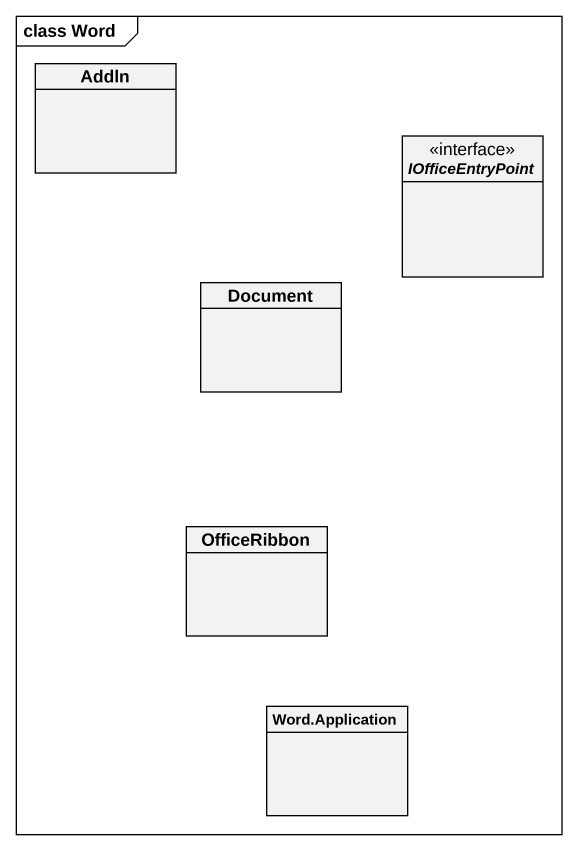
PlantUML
@startuml
mainframe class Word
hide circle
hide empty members
class Addln
interface IOfficeEntryPoint
class Document
class OfficeRibbon
class "Word.Application" as Word_Application
@enduml
